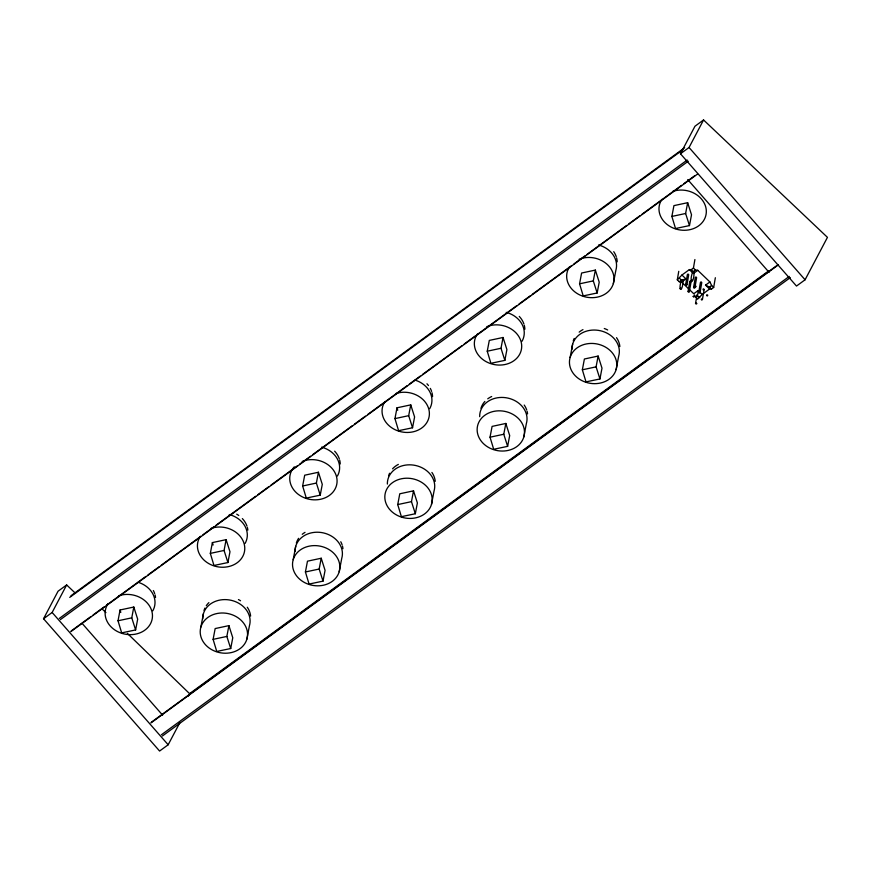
<?xml version="1.0" encoding="UTF-8"?>
<svg xmlns="http://www.w3.org/2000/svg" width="871" height="871" viewBox="0 0 871 871"><rect width="100%" height="100%" fill="white"/><g stroke="black" fill="none" stroke-linecap="round" stroke-linejoin="round"><path stroke-width="1.31" d="M697.802 294.42L698.128 290.555L702.178 294.442L709.593 289.02L711.498 289.052L713.676 287.452L715.352 277.729M681.623 282.095L679.315 281.779L677.29 279.831L678.759 271.317M682.962 279.983C683.18 292.427 677.257 292.351 681.623 279.874M685.651 284.632L687.415 274.43L688.079 274.071L688.721 274.681L686.99 284.741C685.466 286.537 685.64 282.683 686.99 284.741M688.025 291.578L689.788 281.387L690.453 281.017L691.095 281.638L689.364 291.687C687.796 293.505 688.014 289.64 689.364 291.687M694.045 271.894C694.263 284.338 688.34 284.262 692.706 271.785M677.29 279.831L681.939 275.029L689.353 269.607L691.258 269.64L693.436 268.05L694.906 259.536M693.566 287.539L695.33 277.337L695.994 276.978L696.637 277.588L694.906 287.648C693.338 289.455 693.556 285.59 694.906 287.648M695.537 303.467L696.223 302.956L696.876 303.576L696.179 304.077L695.537 303.467L697.05 294.67M698.705 292.46L700.469 282.269L701.133 281.899L701.776 282.52L700.044 292.58C698.477 294.387 698.694 290.522 700.044 292.58M702.418 299.526C701.068 297.468 700.85 301.344 702.418 299.526L704.149 289.477C702.799 287.419 702.581 291.284 704.149 289.477M118.021 620.783L120.067 609.983L133.807 607.043L137.672 619.15L135.615 629.94L121.668 632.869L118.021 620.783L131.761 617.844L133.807 607.043M210.325 553.39L212.382 542.6L226.122 539.65L229.977 551.757L227.919 562.546L213.972 565.475L210.325 553.39L224.065 550.45L226.122 539.65M200.874 627.066L203.422 613.674M213.112 639.368L215.159 628.568L228.91 625.628L232.764 637.735L230.706 648.525L216.759 651.454L213.112 639.368L226.852 636.429L228.91 625.628M246.885 639.151A23.811 19.979 10.8 0 0 217.26 613.467A23.811 19.979 10.8 0 0 207.494 646.707A23.811 19.979 10.8 0 0 246.885 639.151L249.433 625.759A23.811 19.979 10.8 0 0 229.019 599.901A23.811 19.979 10.8 0 0 202.747 618.856M302.64 485.996L304.687 475.207L318.427 472.256L322.281 484.363L320.234 495.164L306.287 498.081L302.64 485.996L316.38 483.057L318.427 472.256M293.189 559.672L295.737 546.291M305.416 571.975L307.474 561.185L321.214 558.235L325.068 570.342L323.021 581.131L309.074 584.06L305.416 571.975L319.156 569.035L321.214 558.235M339.189 571.757A23.811 19.979 10.8 0 0 309.575 546.073A23.811 19.979 10.8 0 0 299.809 579.313A23.811 19.979 10.8 0 0 339.189 571.757L341.737 558.376A23.811 19.979 10.8 0 0 321.323 532.519A23.811 19.979 10.8 0 0 295.062 551.463M394.944 418.613L397.002 407.813L410.742 404.873L414.596 416.969L412.538 427.77L398.591 430.688L394.944 418.613L408.684 415.663L410.742 404.873M397.731 504.581L399.778 493.792L413.529 490.841L417.383 502.948L415.325 513.748L401.379 516.666L397.731 504.581L411.471 501.642L413.529 490.841M431.504 504.363A23.811 19.979 10.8 0 0 401.879 478.68A23.811 19.979 10.8 0 0 392.113 511.919A23.811 19.979 10.8 0 0 431.504 504.363L434.052 490.983A23.811 19.979 10.8 0 0 413.638 465.125A23.811 19.979 10.8 0 0 387.366 484.069M487.248 351.22L489.306 340.419L503.046 337.48L506.9 349.576L504.853 360.376L490.906 363.294L487.248 351.22L500.999 348.269L503.046 337.48M490.035 437.198L492.093 426.398L505.833 423.458L509.687 435.554L507.63 446.355L493.694 449.273L490.035 437.198L503.776 434.248L505.833 423.458M523.809 436.981A23.811 19.979 10.8 0 0 494.195 411.297A23.811 19.979 10.8 0 0 484.428 444.537A23.811 19.979 10.8 0 0 523.809 436.981L526.356 423.589A23.811 19.979 10.8 0 0 505.942 397.731A23.811 19.979 10.8 0 0 479.681 416.676M579.563 283.826L581.61 273.026L595.361 270.086L599.215 282.182L597.158 292.983L583.211 295.9L579.563 283.826L593.303 280.887L595.361 270.086M570.113 357.502L572.661 344.11M582.351 369.805L584.397 359.004L598.137 356.065L601.992 368.161L599.945 378.961L585.998 381.879L582.351 369.805L596.091 366.854L598.137 356.065M613.336 283.608L615.884 270.217A23.811 19.979 10.8 0 0 598.519 244.991M616.124 369.587A23.811 19.979 10.8 0 0 586.499 343.903A23.811 19.979 10.8 0 0 576.733 377.143A23.811 19.979 10.8 0 0 616.124 369.587L618.671 356.195A23.811 19.979 10.8 0 0 598.246 330.338A23.811 19.979 10.8 0 0 571.986 349.282M671.868 216.433L673.925 205.632L687.665 202.693L691.52 214.789L689.473 225.589L675.526 228.518L671.868 216.433L685.619 213.493L687.665 202.693M680.109 288.671L680.806 288.17L681.449 288.78M691.193 280.582L691.89 280.07L692.532 280.691M691.095 281.638L690.398 282.139L689.756 281.529M179.981 722.386L168.168 744.77L159.589 751.042L43.55 618.748L58.063 591.213L66.653 584.942L75.505 593.325M43.55 618.748L52.14 612.476L66.653 584.942M188.397 696.027L189.617 693.697L127.34 633.359M680.458 153.764L694.971 126.23L703.561 119.958L827.45 237.358L805.076 279.787L796.497 286.058L680.458 153.764L689.048 147.493L703.561 119.958M694.35 294.931L697.529 299.243L702.178 294.442M694.993 286.178L696.158 286.276L695.537 287.071M70.987 595.731L684.617 147.743M69.724 597.397L683.354 149.409M59.304 618.443L687.197 160.035M60.349 619.64L688.242 161.233M71.204 630.952L90.965 616.526M93.164 614.915L104.139 606.902M106.338 605.301L145.849 576.45M148.048 574.849L159.023 566.836M161.222 565.235L200.733 536.384M202.932 534.772L213.907 526.759M216.106 525.159L255.628 496.307M257.816 494.706L268.791 486.693M270.99 485.093L297.338 465.854M299.537 464.254L310.512 456.241M312.7 454.64L352.222 425.788M354.421 424.188L365.395 416.164M367.595 414.563L407.105 385.711M409.305 384.111L420.279 376.098M422.479 374.497L462 345.645M464.189 344.045L475.163 336.032M477.362 334.42L516.884 305.569M519.072 303.968L530.058 295.955M532.246 294.354L571.768 265.503M573.967 263.902L584.942 255.889M587.13 254.288L626.652 225.437M628.851 223.825L639.826 215.812M642.025 214.212L681.536 185.36M683.735 183.759L694.71 175.746M70.856 631.617L697.649 174.004M679.315 281.779L681.503 280.179L685.989 278.905L681.939 275.029M713.676 287.452L711.651 285.514L709.909 281.954L697.769 270.304L695.461 269.988L693.283 271.578L691.258 269.64M682.712 281.3L685.989 278.905M697.769 270.304L693.403 273.494L689.353 269.607M698.128 290.555L693.762 293.745L682.559 282.988M709.593 289.02L705.543 285.144L709.909 281.954M695.504 297.305L697.693 295.715L699.718 297.653M705.543 285.144L709.473 287.103L711.651 285.514M189.965 693.37L768.462 271.033M151.304 722.266L778.097 264.653M150.944 722.93L777.749 265.328M161.364 734.808L789.268 276.401M162.409 736.006L790.313 277.599M693.436 268.05L695.461 269.988M709.473 287.103L711.498 289.052M679.478 278.241L681.503 280.179M102.027 608.84L105.924 612.607M689.048 147.493L805.076 279.787M687.731 179.589L769.082 272.329M82.124 623.396L162.583 715.124M52.14 612.476L168.168 744.77M685.619 213.493L689.473 225.589M593.303 280.887L597.158 292.983M596.091 366.854L599.945 378.961M500.999 348.269L504.853 360.376M503.776 434.248L507.63 446.355M408.684 415.663L412.538 427.77M411.471 501.642L415.325 513.748M316.38 483.057L320.234 495.164M319.156 569.035L323.021 581.131M224.065 550.45L227.919 562.546M226.852 636.429L230.706 648.525M131.761 617.844L135.615 629.94M397.002 407.813L397.731 410.23M212.382 542.6L213.112 545.017M120.067 609.983L120.797 612.4M480.966 408.303A23.811 19.979 10.8 0 1 484.864 401.422M487.738 398.831A23.811 19.979 10.8 0 1 491.68 396.512M524.211 405.048A23.811 19.979 10.8 0 1 526.705 409.991M527.086 411.275A23.811 19.979 10.8 0 1 527.554 413.91M388.651 475.697A23.811 19.979 10.8 0 1 389.587 473.247M392.56 468.816A23.811 19.979 10.8 0 1 398.341 464.406M431.907 472.441A23.811 19.979 10.8 0 1 435.25 481.304M204.032 610.484A23.811 19.979 10.8 0 1 204.968 608.034M206.275 605.726A23.811 19.979 10.8 0 1 208.898 602.612M238.436 599.553A23.811 19.979 10.8 0 1 240.538 600.772M247.288 607.229A23.811 19.979 10.8 0 1 250.63 616.08M573.27 340.92A23.811 19.979 10.8 0 1 574.207 338.46M579.171 332.134A23.811 19.979 10.8 0 1 582.96 329.619M604.278 328.498A23.811 19.979 10.8 0 1 607.675 329.989M616.526 337.665A23.811 19.979 10.8 0 1 619.869 346.516M296.347 543.09A23.811 19.979 10.8 0 1 298.59 538.332M302.248 534.304A23.811 19.979 10.8 0 1 305.024 532.355M340.768 541.751A23.811 19.979 10.8 0 1 342.085 544.767M342.466 546.063A23.811 19.979 10.8 0 1 342.945 548.697M672.543 191.457A23.811 19.979 10.8 0 1 706.141 208.931A23.811 19.979 10.8 0 1 678.215 229.65A23.811 19.979 10.8 0 1 661.884 199.372M579.128 259.264A23.811 19.979 10.8 0 1 613.707 275.628A23.811 19.979 10.8 0 1 586.314 297.131A23.811 19.979 10.8 0 1 569.569 266.766M613.739 251.686A23.811 19.979 10.8 0 1 616.233 256.618M616.614 257.903A23.811 19.979 10.8 0 1 617.169 261.855M519.258 316.402A23.811 19.979 10.8 0 1 523.917 324.012M524.298 325.297A23.811 19.979 10.8 0 1 524.854 329.238M486.813 326.658A23.811 19.979 10.8 0 1 521.402 343.022A23.811 19.979 10.8 0 1 494.009 364.524A23.811 19.979 10.8 0 1 477.264 334.148M506.214 312.373A23.811 19.979 10.8 0 1 522.034 341.247M426.953 383.784A23.811 19.979 10.8 0 1 428.456 385.548M430.296 388.379A23.811 19.979 10.8 0 1 431.613 391.406M431.994 392.69A23.811 19.979 10.8 0 1 432.549 396.632M395.619 393.638A23.811 19.979 10.8 0 1 429.207 411.112A23.811 19.979 10.8 0 1 401.291 431.831A23.811 19.979 10.8 0 1 384.96 401.542M415.086 380.115A23.811 19.979 10.8 0 1 429.719 408.641M334.638 451.178A23.811 19.979 10.8 0 1 339.298 458.799M339.679 460.084A23.811 19.979 10.8 0 1 340.234 464.025M302.193 461.434A23.811 19.979 10.8 0 1 336.925 478.68A23.811 19.979 10.8 0 1 307.376 498.822A23.811 19.979 10.8 0 1 294.311 466.812M321.595 447.161A23.811 19.979 10.8 0 1 337.415 476.023M236.716 514.162A23.811 19.979 10.8 0 1 238.763 515.48M242.334 518.572A23.811 19.979 10.8 0 1 246.994 526.182M247.375 527.478A23.811 19.979 10.8 0 1 247.843 530.112M211 528.414A23.811 19.979 10.8 0 1 244.588 545.899A23.811 19.979 10.8 0 1 216.672 566.618A23.811 19.979 10.8 0 1 200.341 536.329M229.28 514.554A23.811 19.979 10.8 0 1 245.099 543.417M118.696 595.808A23.811 19.979 10.8 0 1 152.283 613.282A23.811 19.979 10.8 0 1 124.368 634.012A23.811 19.979 10.8 0 1 108.026 603.723M138.162 582.285A23.811 19.979 10.8 0 1 152.795 610.811M153.361 590.56A23.811 19.979 10.8 0 1 154.679 593.576M155.071 594.871A23.811 19.979 10.8 0 1 155.539 597.495M693.196 296.369C693.947 298.622 695.232 294.964 693.196 296.369M706.642 295.225C707.394 297.49 708.689 293.832 706.642 295.225"/></g></svg>
